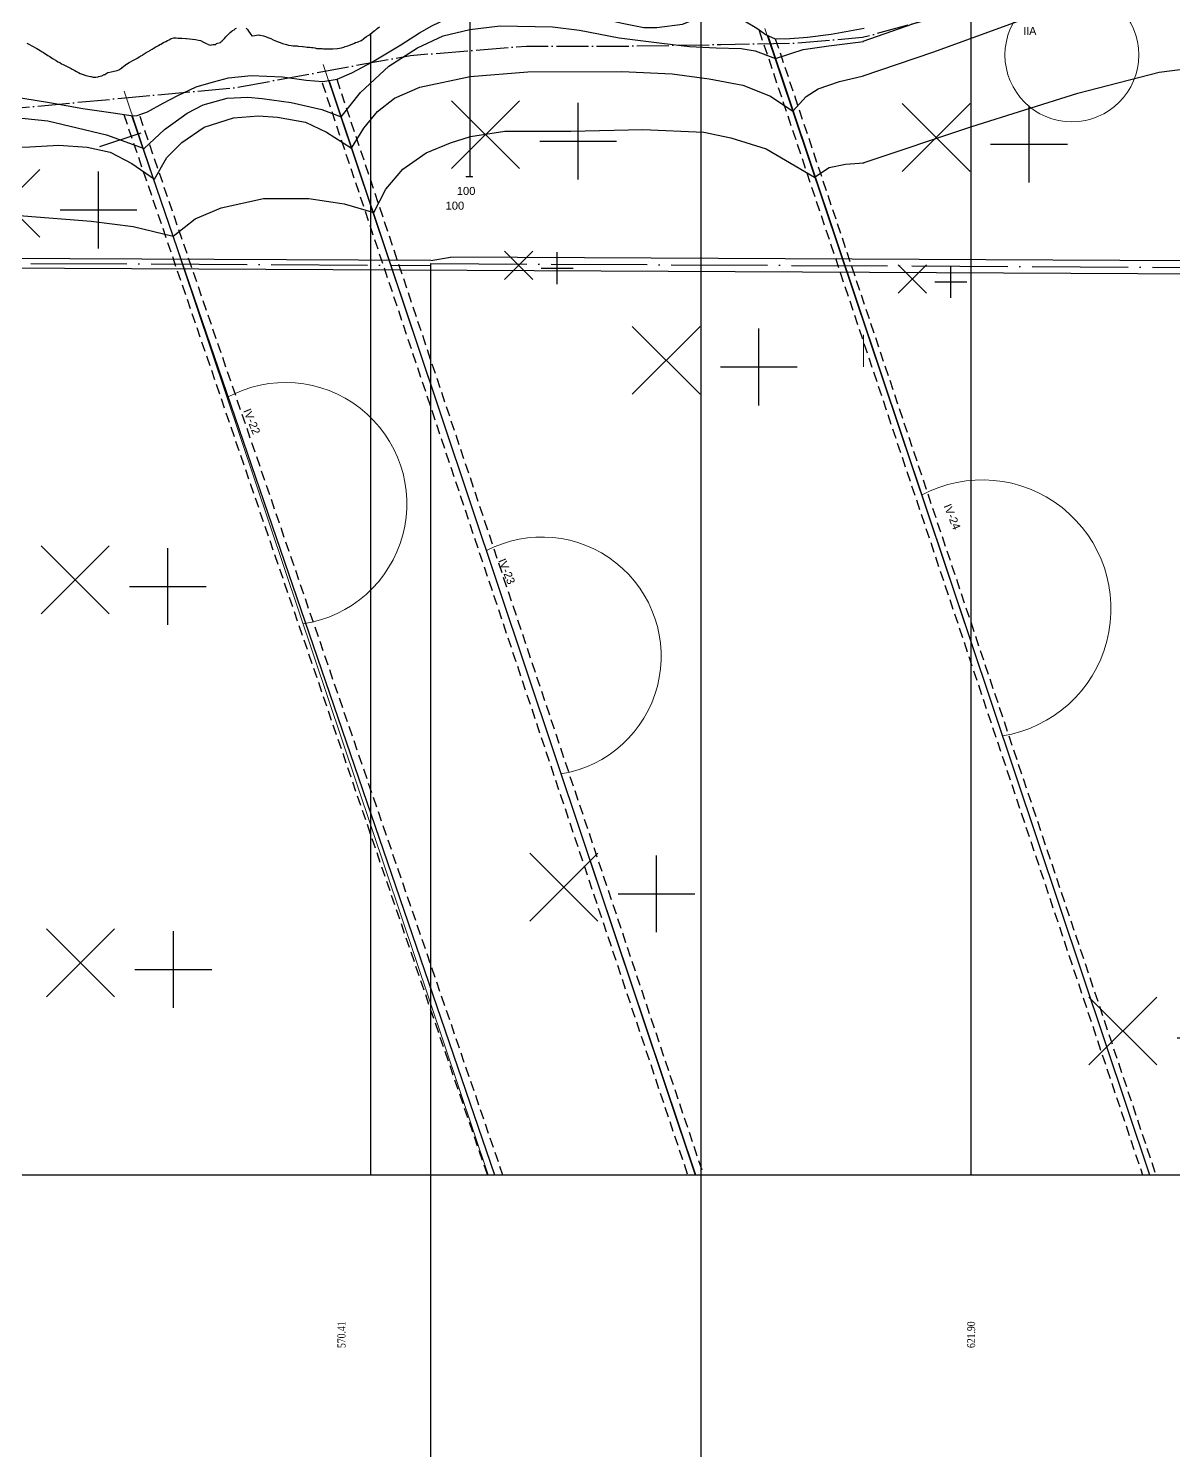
# Model space of a CAD drawing. Header units: inches. Extents: x 444671 to 463716, y 1783086 to 1794968.
# Drawn here: x 452001 to 452574, y 1786900 to 1787611 of the extents above; entities that cross this region are included whole.
import ezdxf
from ezdxf.enums import TextEntityAlignment as Align

# ---------------------------------------------------------------- set-up
doc = ezdxf.new("R2010")
doc.units = ezdxf.units.IN
doc.header["$MEASUREMENT"] = 0
for name, pattern in [('ACAD_ISO04W100', [30, 24, -3, 0, -3]), ('DASHED', [0.75, 0.5, -0.25]), ('DASHED2', [9.525, 6.35, -3.175]), ('HIDDEN', [0.375, 0.25, -0.125]), ('NG', [1.8, 0.8, -0.1, 0, -0.1, 0.8])]:
    doc.linetypes.add(name, pattern=pattern)
for name, color, linetype in [('4', 4, 'Continuous'), ('Dc', 10, 'Continuous'), ('Dchat', 33, 'Continuous'), ('Dong', 252, 'HIDDEN'), ('Khongin', 40, 'Continuous'), ('Khung_bang', 140, 'Continuous'), ('Text', 3, 'Continuous'), ('Thachhoc', 125, 'Continuous'), ('Tim', 1, 'ACAD_ISO04W100')]:
    doc.layers.add(name, color=color, linetype=linetype)
for name, color, linetype, lineweight in [('DIACHAT', 33, 'Continuous', 25), ('doi', 33, 'Continuous', 25), ('Dut gay', 1, 'Continuous', 25), ('HOKHOAN', 250, 'DASHED2', 20)]:
    doc.layers.add(name, color=color, linetype=linetype, lineweight=lineweight)
doc.styles.add('VNARIAL', font='')
doc.styles.add('Vntimeshx', font='vntime.shx', dxfattribs={"width": 0.8, "bigfont": 'vn1.shx'})
doc.styles.get('VNARIAL').set_extended_font_data('.VnArial')
doc.linetypes.add('_lA1', pattern='A,2,-0.2,["x",Standard,S=0.1,R=0,X=-0.1,Y=-0.05],-0.1', length=2.3)
doc.linetypes.add('_lA2', pattern='A,2,-0.2,["xx",Standard,S=0.1,R=0,X=-0.1,Y=-0.05],-0.18', length=2.38)
doc.linetypes.add('_lB', pattern='A,2,-0.2,["xxx",Standard,S=0.1,R=0,X=-0.1,Y=-0.05],-0.26', length=2.46)
doc.linetypes.add('_llA', pattern='A,2,-0.2,["xxxx",Standard,S=0.1,R=0,X=-0.1,Y=-0.05],-0.34', length=2.54)
doc.linetypes.add('NEN_DA1', pattern='A,1.5,-0.15,["Y",Standard,S=0.2,R=0,X=-0.15,Y=-0.2],-0.005', length=1.655)

# ---------------------------------------------------------------- blocks, each defined once
blk = doc.blocks.new('g2')
at = {"layer": 'Thachhoc'}
for points in [[(-4.59, -14.53), (-38.54, 19.41)], [(-4.59, 19.41), (-38.54, -14.53)], [(24.77, -20.08), (24.77, 18.32)], [(5.57, -0.88), (43.97, -0.88)]]:
    blk.add_lwpolyline(points, dxfattribs=at)

msp = doc.modelspace()

# ---------------------------------------------------------------- linework, layer by layer
at = {"lineweight": 20}
msp.add_lwpolyline([(452418.6586, 1787442.3255), (452418.6586, 1787458.3255)], dxfattribs=at)
at = {"layer": '4', "linetype": 'NEN_DA1', "ltscale": 20}
msp.add_line((452202.4936, 1787495.3283), (451942.5236, 1787496.6281), dxfattribs=at)
at = {"layer": '4', "linetype": 'NEN_DA1', "ltscale": 8}
msp.add_line((451942.4641, 1787491.9284), (456227.4938, 1787470.5032), dxfattribs=at)
at = {"layer": '4', "linetype": 'NEN_DA1', "ltscale": 20}
msp.add_lwpolyline([(452202.4936, 1787495.3283), (452212.3416, 1787497.0648)], dxfattribs=at)
at = {"layer": '4', "linetype": 'NEN_DA1', "ltscale": 8}
msp.add_lwpolyline([(456292.9593, 1787476.676), (452212.4205, 1787497.0787)], dxfattribs=at)
at = {"layer": 'Dc', "color": 0}
for points in [[(452253.4528, 1787485.9208), (452239.3107, 1787500.0629)], [(452253.4528, 1787500.0629), (452239.3107, 1787485.9208)], [(452265.6864, 1787483.6084), (452265.6864, 1787499.6084)], [(452257.6864, 1787491.6084), (452273.6864, 1787491.6084)], [(452450.1369, 1787479.0416), (452435.9947, 1787493.1837)], [(452450.1369, 1787493.1837), (452435.9947, 1787479.0416)], [(452462.3705, 1787476.7293), (452462.3705, 1787492.7293)], [(452454.3705, 1787484.7293), (452470.3705, 1787484.7293)]]:
    msp.add_lwpolyline(points, dxfattribs=at)
at = {"layer": 'Dc', "lineweight": 13}
msp.add_circle((452522.8527, 1787598.1938), 33.4288, dxfattribs=at)
at = {"layer": 'Dchat', "linetype": '_lA2', "ltscale": 70, "flags": 128}
for points in [[(452418.5617, 1787605.0051), (452461.5754, 1787620.1338), (452501.9401, 1787634.843), (452541.3551, 1787649.5515), (452574.6809, 1787661.5559), (452592.4501, 1787665.6468), (452613.4571, 1787670.7077), (452624.4694, 1787671.5704), (452632.4573, 1787670.7077), (452641.3097, 1787676.9639), (452659.5431, 1787684.352), (452680.4595, 1787690.838), (452728.5147, 1787705.72), (452810.0252, 1787739.2555), (452895.3715, 1787765.1258), (452971.1283, 1787788.1216), (453035.5976, 1787804.4372), (453096.0112, 1787820.7259), (453149.6949, 1787833.4729), (453176.2256, 1787840.8078), (453189.0671, 1787842.7087), (453199.7692, 1787842.9467), (453203.5745, 1787842.7087), (453211.185, 1787849.5997), (453222.1245, 1787856.0155), (453247.7274, 1787869.1567), (453279.7758, 1787882.4992), (453303.8122, 1787891.5722), (453325.1778, 1787895.8418), (453344.941, 1787895.308), (453362.5676, 1787891.0384), (453370.6106, 1787885.8807), (453375.341, 1787881.6451), (453387.567, 1787885.4572), (453410.4583, 1787887.5749), (453445.2189, 1787890.1164), (453485.4905, 1787894.352), (453548.4831, 1787898.2169), (453601.0856, 1787903.58), (453627.1938, 1787903.8435)], [(449894.6743, 1787607.4586), (449901.4435, 1787609.1542), (449909.6077, 1787611.3712), (449921.0555, 1787614.0316), (449931.527, 1787615.7166), (449938.2714, 1787616.5147), (449943.238, 1787617.0896), (449945.9962, 1787616.8733), (449950.0526, 1787616.5985), (449955.0028, 1787615.8427), (449959.3343, 1787614.3999), (449962.6344, 1787612.6135), (449965.4624, 1787610.0105), (449968.9941, 1787611.1609), (449974.9945, 1787612.5149), (449985.5034, 1787613.9058), (449988.3827, 1787614.1781), (450001.807, 1787613.4193), (450027.6425, 1787608.3602), (450038.3283, 1787607.6014), (450051.246, 1787609.1191), (450065.7016, 1787612.1641), (450075.8331, 1787613.6818), (450082.6719, 1787613.6818), (450090.7772, 1787611.1523), (450101.2254, 1787613.9348), (450114.6497, 1787613.4288), (450128.8339, 1787610.8993), (450146.2013, 1787609.8728), (450164.251, 1787609.1926), (450179.4796, 1787609.768), (450201.079, 1787612.689), (450226.2783, 1787614.7113), (450261.8273, 1787618.0817), (450283.553, 1787618.9835), (450296.0167, 1787618.2416), (450311.9648, 1787615.7185), (450321.6309, 1787612.3882), (450329.5261, 1787608.4459), (450342.8337, 1787612.0779), (450365.8875, 1787614.7587), (450413.6619, 1787618.0385), (450450.1162, 1787621.0635), (450465.2749, 1787621.5681), (450475.6771, 1787620.0549), (450481.3582, 1787616.6494), (450494.6433, 1787621.1656), (450517.0835, 1787623.435), (450574.002, 1787626.5562), (450625.6998, 1787625.4215), (450668.4239, 1787620.8967), (450677.8774, 1787620.2527), (450685.2674, 1787619.5341), (450690.7262, 1787618.5571), (450698.108, 1787616.6978), (450700.4957, 1787615.7715), (450703.2523, 1787613.8847), (450711.0279, 1787614.4696), (450719.7705, 1787614.2456), (450729.8582, 1787613.3496), (450745.9984, 1787611.3334), (450768.4154, 1787607.0771), (450791.2807, 1787601.9247), (450813.2903, 1787596.2681), (450821.9343, 1787594.4217), (450868.2989, 1787587.8619), (450958.2438, 1787584.1432), (450991.4284, 1787580.8949), (451003.5399, 1787578.0726), (451011.6142, 1787574.0408), (451025.0234, 1787577.2837), (451043.1906, 1787578.4932), (451089.7023, 1787578.077), (451123.0931, 1787579.7305), (451140.949, 1787583.2863), (451162.3354, 1787589.1149), (451187.2215, 1787594.9436), (451209.3856, 1787598.8294), (451231.9386, 1787601.938), (451265.4922, 1787605.8536), (451287.6563, 1787608.5736), (451309.956, 1787610.4329), (451323.3384, 1787610.8341), (451338.538, 1787610.5784), (451343.6982, 1787610.009), (451349.5067, 1787608.9536), (451355.4472, 1787606.9748), (451359.1175, 1787605.3959), (451371.0811, 1787607.3811), (451384.4033, 1787608.0468), (451406.0519, 1787607.714), (451437.026, 1787606.0498), (451454.3448, 1787604.3857), (451477.7303, 1787602.7294), (451510.0366, 1787599.0683), (451537.6801, 1787594.076), (451556.2139, 1787590.0359), (451568.3349, 1787586.4077), (451592.026, 1787579.1859), (451605.9134, 1787571.7698), (451619.6437, 1787564.6466), (451626.203, 1787558.8871), (451629.3832, 1787554.5179), (451636.6106, 1787561.1724), (451643.3772, 1787566.2038), (451648.098, 1787568.0906), (451656.5025, 1787569.998), (451671.6092, 1787571.4131), (451690.6937, 1787571.4788), (451717.1506, 1787568.5665), (451734.8632, 1787565.8782), (451752.5759, 1787561.3977), (451767.8222, 1787555.1249), (451784.6311, 1787560.8373), (451803.8633, 1787565.8417), (451823.4379, 1787568.6357), (451852.2005, 1787574.623), (451871.5753, 1787576.8183), (451886.1944, 1787576.4155), (451904.3707, 1787573.4218), (451920.35, 1787569.6299), (451940.6173, 1787565.6947), (451951.5792, 1787564.2432), (451963.7633, 1787564.6423), (451985.7348, 1787566.8377), (451993.3826, 1787567.0361), (452011.1595, 1787565.2399), (452040.5214, 1787558.2548), (452059.297, 1787551.4692), (452069.3575, 1787560.8511), (452080.7427, 1787569.0337), (452088.7323, 1787573.2248), (452100.7167, 1787576.6176), (452111.1032, 1787577.0168), (452118.1646, 1787576.4248), (452132.7457, 1787574.429), (452148.1257, 1787570.8366), (452157.7132, 1787567.2443), (452167.3565, 1787579.4439), (452181.538, 1787592.6159), (452195.9193, 1787601.7964), (452208.7027, 1787607.7836), (452222.0853, 1787610.9769), (452237.1229, 1787612.7701), (452263.2889, 1787612.1713), (452276.727, 1787610.5725), (452296.701, 1787606.7805), (452317.8735, 1787603.9865), (452331.7032, 1787602.3891), (452345.0858, 1787601.7904), (452357.6695, 1787601.3912), (452364.533, 1787600.2451), (452374.7168, 1787596.3923), (452382.4769, 1787598.9666), (452388.6153, 1787600.8348), (452401.3208, 1787602.7093), (452418.7207, 1787604.9759)]]:
    msp.add_lwpolyline(points, dxfattribs=at)
at = {"layer": 'Dchat', "linetype": '_lB', "ltscale": 70, "flags": 128}
for points in [[(452418.5129, 1787587.7152), (452453.4272, 1787599.5639), (452508.7758, 1787619.7332), (452544.0738, 1787630.0645), (452569.8599, 1787636.8278), (452596.6169, 1787643.3098), (452614.7525, 1787647.6245), (452628.7879, 1787649.3505), (452638.7189, 1787649.3505), (452644.6003, 1787655.1903), (452653.4527, 1787660.5838), (452673.1005, 1787668.1343), (452735.1085, 1787692.5832), (452811.7874, 1787723.0648), (452909.079, 1787756.0178), (453005.546, 1787784.8517), (453059.1168, 1787798.5368), (453121.1867, 1787813.6068), (453169.5578, 1787823.6659), (453192.5936, 1787824.9706), (453209.9435, 1787821.5352), (453234.8848, 1787840.2691), (453277.2316, 1787865.1925), (453306.8163, 1787875.6256), (453336.9811, 1787877.9441), (453359.0246, 1787874.4664), (453369.6038, 1787867.9493), (453420.383, 1787877.0056), (453487.138, 1787885.2856), (453556.6554, 1787891.2656), (453627.1938, 1787893.9252)], [(451621.4378, 1787541.3606), (451624.5764, 1787539.1469), (451633.4066, 1787542.0879), (451646.3122, 1787545.0288), (451657.7134, 1787546.157), (451679.9021, 1787544.5734), (451714.9965, 1787538.239), (451741.9399, 1787532.1308), (451759.9271, 1787526.2234), (451781.663, 1787516.7218), (451791.8969, 1787527.5829), (451804.8026, 1787537.3107), (451821.5573, 1787545.2288), (451842.3875, 1787550.8845), (451870.0101, 1787554.0517), (451890.0166, 1787554.4999), (451921.0354, 1787554.2737), (451940.0543, 1787554.7261), (451964.3457, 1787552.238), (451980.4212, 1787551.7856), (452002.157, 1787552.238), (452016.6476, 1787553.1429), (452030.7411, 1787552.0037), (452042.2882, 1787549.5152), (452053.1454, 1787543.8794), (452064.4556, 1787536.0803), (452070.5425, 1787546.9137), (452078.0295, 1787554.3946), (452089.1803, 1787562.0346), (452103.8357, 1787566.8096), (452116.4203, 1787567.7646), (452125.8188, 1787567.1279), (452139.8982, 1787564.5818), (452150.4118, 1787559.6477), (452162.837, 1787551.5301), (452168.9909, 1787561.6292), (452175.8026, 1787569.8533), (452184.3174, 1787576.5177), (452196.9475, 1787582.0477), (452222.2079, 1787587.4359), (452250.9209, 1787589.7752), (452298.0033, 1787589.9157), (452323.0652, 1787588.7624), (452341.6187, 1787586.2427), (452358.3784, 1787583.0967), (452372.2915, 1787577.6272), (452383.4676, 1787570.1067), (452390.082, 1787577.3993), (452396.0121, 1787581.2735), (452406.732, 1787584.9198), (452418.6586, 1787587.6815)]]:
    msp.add_lwpolyline(points, dxfattribs=at)
at = {"layer": 'Dchat', "linetype": '_llA', "ltscale": 70, "flags": 128}
for points in [[(452418.4996, 1787544.261), (452472.8489, 1787562.3985), (452525.8731, 1787579.1041), (452566.4772, 1787589.6047), (452604.2151, 1787594.3777), (452631.9214, 1787595.3323), (452654.3731, 1787595.3323), (452673.1504, 1787607.9221), (452715.6653, 1787632.2645), (452763.9125, 1787658.9934), (452812.1597, 1787680.472), (452842.0856, 1787692.0777), (452916.1283, 1787716.4201), (452984.9165, 1787734.5576), (453058.0038, 1787753.1724), (453099.2382, 1787764.1646), (453149.9884, 1787776.1813), (453192.0256, 1787781.909), (453222.1204, 1787781.909), (453235.9735, 1787798.1372), (453256.5591, 1787812.51), (453275.6669, 1787821.1014), (453297.6409, 1787825.3971), (453323.9679, 1787827.3878), (453341.202, 1787823.5497), (453349.8005, 1787819.254), (453381.9969, 1787831.8051), (453427.6871, 1787840.9356), (453525.5178, 1787849.5291), (453627.1938, 1787852.2998)], [(450995.9314, 1787500.5055), (451007.82, 1787504.1405), (451025.8646, 1787507.0427), (451043.2261, 1787508.3278), (451070.5543, 1787507.6853), (451098.8471, 1787506.7214), (451123.0412, 1787505.0168), (451126.3789, 1787504.779), (451130.2053, 1787504.8233), (451165.1785, 1787503.4183), (451199.7209, 1787499.5829), (451227.9829, 1787496.4449), (451249.2666, 1787493.3068), (451274.7373, 1787489.4714), (451292.5319, 1787486.3333), (451306.8373, 1787482.8466), (451317.8051, 1787488.4883), (451341.4701, 1787495.0574), (451371.7088, 1787497.6851), (451391.9903, 1787498.9868), (451421.7804, 1787498.9868), (451468.849, 1787497.4342), (451502.6315, 1787496.2066), (451534.9339, 1787495.7642), (451563.3177, 1787494.9538), (451578.726, 1787493.0628), (451594.675, 1787490.0913), (451607.0455, 1787486.1229), (451608.8137, 1787487.1294), (451611.7165, 1787488.8981), (451625.4181, 1787492.4085), (451651.7119, 1787496.9776), (451683.4283, 1787499.3231), (451722.5563, 1787499.6885), (451756.2928, 1787497.0808), (451774.5769, 1787492.6962), (451793.4579, 1787485.2815), (451804.5143, 1787494.9108), (451819.8256, 1787501.4208), (451853.7058, 1787508.5819), (451899.3138, 1787514.7665), (451923.4209, 1787516.7195), (451960.8846, 1787518.0215), (451998.9999, 1787517.696), (452032.836, 1787515.1372), (452053.7996, 1787512.3981), (452073.7955, 1787507.5644), (452084.7034, 1787516.2383), (452097.7632, 1787521.7478), (452118.949, 1787526.3875), (452141.5859, 1787526.3875), (452159.2891, 1787523.7777), (452174.0902, 1787519.428), (452180.0275, 1787531.1446), (452188.6033, 1787541.1415), (452200.242, 1787549.3022), (452212.289, 1787554.1986), (452222.2941, 1787557.4629), (452239.4923, 1787560.1205), (452272.5104, 1787560.0447), (452308.4414, 1787560.9767), (452338.8896, 1787559.5409), (452352.4188, 1787556.7738), (452370.151, 1787551.1815), (452394.3173, 1787537.1221), (452401.6085, 1787541.8551), (452409.8111, 1787543.4934), (452419.0284, 1787544.2318)]]:
    msp.add_lwpolyline(points, dxfattribs=at)
at = {"layer": 'Dchat', "lineweight": 13}
for points in [[(452221.9809, 1787637.3548), (452221.9809, 1787537.3548)], [(452220.0726, 1787537.3369), (452223.3271, 1787537.3369)]]:
    msp.add_lwpolyline(points, dxfattribs=at)
at = {"layer": 'Dchat', "linetype": '_lA1', "ltscale": 70, "flags": 128}
msp.add_lwpolyline([(449894.6743, 1787610.7555), (449907.5031, 1787613.6246), (449919.7533, 1787616.2018), (449931.489, 1787618.1674), (449938.5605, 1787618.9057), (449943.238, 1787618.9057), (449952.1987, 1787619.1678), (449958.6925, 1787618.6686), (449968.5376, 1787617.8075), (449969.8649, 1787618.2394), (449981.483, 1787618.6025), (449992.3783, 1787618.0581), (449999.8235, 1787617.5137), (450010.9004, 1787616.2435), (450019.7531, 1787614.3254), (450022.5491, 1787613.4876), (450033.4475, 1787609.8597), (450039.1237, 1787610.3132), (450045.5519, 1787612.2885), (450069.5428, 1787615.7561), (450081.5537, 1787616.3276), (450087.56, 1787616.0347), (450092.637, 1787615.2336), (450099.9811, 1787616.6197), (450107.2457, 1787617.0468), (450117.2879, 1787616.4062), (450127.4231, 1787614.4529), (450133.5066, 1787612.8221), (450140.3508, 1787611.4908), (450146.0443, 1787611.1122), (450158.7375, 1787610.5951), (450168.2672, 1787611.3789), (450185.3731, 1787615.0661), (450197.9299, 1787617.5741), (450213.1774, 1787618.4699), (450224.7065, 1787620.2928), (450255.2016, 1787624.0548), (450275.8904, 1787625.8463), (450293.1111, 1787626.742), (450303.918, 1787625.8385), (450312.0404, 1787624.9572), (450334.4369, 1787624.0781), (450395.8781, 1787627.1719), (450480.7664, 1787632.8508), (450567.0581, 1787636.4616), (450622.8198, 1787636.4616), (450653.8455, 1787633.742), (450666.3168, 1787632.1032), (450676.3437, 1787630.5427), (450688.5075, 1787628.6537), (450698.108, 1787627.2978), (450701.1874, 1787626.6854), (450705.7387, 1787625.7301), (450710.715, 1787625.4926), (450720.2207, 1787624.6897), (450729.4081, 1787623.8222), (450743.3057, 1787622.427), (450762.379, 1787619.4194), (450802.2927, 1787613.2193), (450833.1268, 1787606.2577), (450859.1317, 1787601.9293), (450868.2989, 1787600.6509), (450912.5756, 1787600.8325), (450978.5794, 1787600.8325), (451016.3981, 1787601.8527), (451053.0961, 1787599.7775), (451083.5197, 1787595.6577), (451112.912, 1787595.1428), (451143.1284, 1787598.5564), (451147.2311, 1787599.5381), (451172.2709, 1787609.0994), (451193.1312, 1787614.0844), (451217.1659, 1787618.1629), (451246.1889, 1787619.9756), (451263.4213, 1787619.9756), (451283.8281, 1787621.3351), (451303.4864, 1787622.956), (451323.2833, 1787623.9963), (451338.538, 1787625.5438), (451347.3357, 1787626.2218), (451356.6894, 1787626.8895), (451368.0475, 1787626.4444), (451374.506, 1787627.112), (451386.1028, 1787626.7028), (451406.3761, 1787625.361), (451433.2134, 1787623.3927), (451468.9774, 1787619.9408), (451497.0457, 1787616.7422), (451526.1651, 1787612.5508), (451542.6614, 1787609.3522), (451555.7273, 1787605.883), (451574.348, 1787602.8733), (451588.5234, 1787598.6879), (451608.2638, 1787589.5302), (451624.5454, 1787579.5254), (451636.0104, 1787571.6339), (451646.2015, 1787571.6339), (451652.5398, 1787573.2816), (451670.6891, 1787575.7657), (451688.3411, 1787577.0078), (451709.2251, 1787576.511), (451728.8661, 1787574.2752), (451743.7833, 1787571.2943), (451760.1922, 1787569.3069), (451779.6598, 1787568.0653), (451800.0466, 1787569.3074), (451815.0095, 1787571.5455), (451832.1643, 1787576.0169), (451850.3135, 1787580.7368), (451866.7224, 1787583.9662), (451878.6562, 1787584.463), (451895.5623, 1787582.7241), (451914.4574, 1787578.5011), (451926.8884, 1787575.2717), (451940.6173, 1787573.6947), (451948.8372, 1787573.6445), (451963.0415, 1787576.643), (451978.4936, 1787578.3862), (451992.4504, 1787577.6391), (452011.9254, 1787574.4023), (452028.6237, 1787571.414), (452043.8266, 1787569.1728), (452053.7958, 1787567.6786), (452055.8455, 1787567.8461), (452060.8797, 1787569.6674), (452068.7783, 1787574.0037), (452076.1015, 1787577.9163), (452085.3179, 1787582.2866), (452093.9095, 1787584.7839), (452101.4459, 1787586.6521), (452112.7203, 1787587.8379), (452128.3461, 1787587.245), (452140.2835, 1787585.628), (452148.5187, 1787584.9608), (452155.6409, 1787586.0728), (452162.9858, 1787589.1862), (452173.4467, 1787594.7459), (452187.5164, 1787603.2154), (452196.8725, 1787609.2094), (452203.0422, 1787612.7321), (452211.0849, 1787616.5849), (452222.2124, 1787619.4471), (452231.7402, 1787620.4292), (452245.8681, 1787620.586), (452258.8972, 1787619.6449), (452283.8978, 1787617.2904), (452298.1827, 1787613.9966), (452309.0141, 1787611.9576), (452315.495, 1787611.9567), (452328.2101, 1787613.5252), (452337.6287, 1787617.2896), (452342.338, 1787618.2306), (452349.0881, 1787617.9169), (452359.2915, 1787615.2505), (452365.4492, 1787611.6389), (452370.1585, 1787608.1883), (452374.24, 1787606.4629), (452379.7341, 1787606.1492), (452390.793, 1787607.0595), (452402.518, 1787608.5015), (452419.0616, 1787611.5252)], dxfattribs=at)
at = {"layer": 'Dchat', "color": 14, "lineweight": 13}
for points in [[(452369.4623, 1787611.3686), (452561.7847, 1787038.3548)], [(452148.6887, 1787593.3628), (452334.9677, 1787038.3548)], [(452049.3493, 1787580.0632), (452231.1646, 1787038.3548)]]:
    msp.add_lwpolyline(points, dxfattribs=at)
for centre, radius, start, end in [((452129.9027, 1787373.7785), 60.6244, 278.2319735, 118.8749344), ((452478.0315, 1787321.3427), 64.3903, 279.0390509, 118.067857), ((452257.9661, 1787297.54), 59.6387, 279.4165309, 117.690377)]:
    msp.add_arc(centre, radius, start, end, dxfattribs=at)
at = {"layer": 'Defpoints', "linetype": 'ByBlock'}
msp.add_lwpolyline([(452337.4459, 1788790.5698), (452337.4459, 1785760.786)], dxfattribs=at)
at = {"layer": 'DIACHAT', "color": 3, "linetype": 'ByBlock', "ltscale": 10}
for points in [[(452000.618, 1787603.9818), (452001.9689, 1787603.3548), (452003.0854, 1787602.7865), (452003.8282, 1787602.3548), (452004.9188, 1787601.7446), (452005.6426, 1787601.3548), (452006.5446, 1787600.8693), (452007.3643, 1787600.3548), (452008.3256, 1787599.7777), (452008.9747, 1787599.3548), (452009.7088, 1787598.8675), (452010.5094, 1787598.3548), (452011.0877, 1787597.9468), (452012.0513, 1787597.3548), (452013.4259, 1787596.36), (452013.4338, 1787596.3548), (452013.4446, 1787596.3465), (452015.3396, 1787595.3548), (452016.1977, 1787594.7927), (452017.0711, 1787594.3548), (452018.0365, 1787593.7427), (452018.8754, 1787593.3548), (452019.8569, 1787592.8541), (452020.8683, 1787592.3548), (452021.4735, 1787592.0584), (452022.8084, 1787591.3548), (452023.2577, 1787591.1288), (452024.6619, 1787590.3548), (452025.4802, 1787589.9091), (452026.4631, 1787589.3548), (452027.2096, 1787588.9688), (452028.8086, 1787588.3548), (452030.1576, 1787587.959), (452032.5292, 1787587.4081), (452032.6671, 1787587.3759), (452032.7894, 1787587.3548), (452033.7747, 1787587.0823), (452034.5821, 1787587.0878), (452035.0883, 1787587.1075), (452036.2787, 1787587.3001), (452036.5156, 1787587.3548), (452038.0838, 1787587.7909), (452039.3113, 1787588.3548), (452039.5449, 1787588.4576), (452041.1301, 1787589.3548), (452041.2969, 1787589.402), (452042.8546, 1787589.753), (452044.2995, 1787590.002), (452045.7098, 1787590.3548), (452045.8031, 1787590.3548), (452046.645, 1787590.7209), (452047.6609, 1787591.3548), (452048.0359, 1787591.6408), (452048.5101, 1787591.9998), (452048.9441, 1787592.3548), (452050.0227, 1787593.2425), (452050.1752, 1787593.3548), (452050.2992, 1787593.423), (452050.5229, 1787593.5737), (452051.6979, 1787594.3548), (452052.5198, 1787594.8026), (452053.5432, 1787595.3548), (452054.622, 1787595.9283), (452055.5246, 1787596.3548), (452055.7661, 1787596.5032), (452057.1204, 1787597.3548), (452057.6144, 1787597.6566), (452058.3551, 1787598.1446), (452058.6956, 1787598.3548), (452059.2448, 1787598.6817), (452060.3031, 1787599.3548), (452061.9037, 1787600.2799), (452062.0251, 1787600.3548), (452062.0941, 1787600.3964), (452063.2481, 1787601.0706), (452063.6963, 1787601.3371), (452063.728, 1787601.3548), (452065.1527, 1787602.1994), (452065.4377, 1787602.3548), (452066.4188, 1787602.9141), (452067.1658, 1787603.3548), (452067.5387, 1787603.5648), (452069.0006, 1787604.3548), (452070.0457, 1787604.9492), (452070.9272, 1787605.3548), (452071.7413, 1787605.7783), (452072.79, 1787606.3548), (452072.8905, 1787606.4095), (452072.9569, 1787606.4467), (452074.0344, 1787606.6677), (452074.1687, 1787606.6933), (452075.3411, 1787606.6696), (452076.1939, 1787606.6314), (452077.5594, 1787606.5523), (452078.1256, 1787606.5169), (452080.0516, 1787606.3896), (452080.477, 1787606.3548), (452083.4437, 1787606.0924), (452084.8381, 1787605.8431), (452086.4957, 1787605.63), (452087.4329, 1787605.3548), (452088.8869, 1787604.6177), (452089.4215, 1787604.3548), (452089.6475, 1787604.2377), (452090.3195, 1787603.8809), (452091.0354, 1787603.5118), (452091.3099, 1787603.3548), (452092.5588, 1787603.0458), (452092.8532, 1787603.1586), (452093.786, 1787603.3548), (452094.6564, 1787603.3548), (452095.0185, 1787603.3548), (452095.2465, 1787603.8666), (452097.3973, 1787604.3548), (452097.7564, 1787604.7134), (452097.9091, 1787605.0125), (452098.3859, 1787605.3548), (452098.999, 1787606.0069), (452099.331, 1787606.3548), (452100.153, 1787607.2679), (452100.2327, 1787607.3548), (452100.5555, 1787607.723), (452101.1638, 1787608.3548), (452101.5384, 1787608.6878), (452102.2124, 1787609.3548), (452103.3016, 1787610.2624), (452103.439, 1787610.3548), (452103.4847, 1787610.3822), (452104.2497, 1787610.7131), (452104.9745, 1787611.3548), (452105.3796, 1787611.5886)], [(452000.618, 1787603.9818), (452001.9689, 1787603.3548), (452003.0854, 1787602.7865), (452003.8282, 1787602.3548), (452004.9188, 1787601.7446), (452005.6426, 1787601.3548), (452006.5446, 1787600.8693), (452007.3643, 1787600.3548), (452008.3256, 1787599.7777), (452008.9747, 1787599.3548), (452009.7088, 1787598.8675), (452010.5094, 1787598.3548), (452011.0877, 1787597.9468), (452012.0513, 1787597.3548), (452013.4259, 1787596.36), (452013.4338, 1787596.3548), (452013.4446, 1787596.3465), (452015.3396, 1787595.3548), (452016.1977, 1787594.7927), (452017.0711, 1787594.3548), (452018.0365, 1787593.7427), (452018.8754, 1787593.3548), (452019.8569, 1787592.8541), (452020.8683, 1787592.3548), (452021.4735, 1787592.0584), (452022.8084, 1787591.3548), (452023.2577, 1787591.1288), (452024.6619, 1787590.3548), (452025.4802, 1787589.9091), (452026.4631, 1787589.3548), (452027.2096, 1787588.9688), (452028.8086, 1787588.3548), (452030.1576, 1787587.959), (452032.5292, 1787587.4081), (452032.6671, 1787587.3759), (452032.7894, 1787587.3548), (452033.7747, 1787587.0823), (452034.5821, 1787587.0878), (452035.0883, 1787587.1075), (452036.2787, 1787587.3001), (452036.5156, 1787587.3548), (452038.0838, 1787587.7909), (452039.3113, 1787588.3548), (452039.5449, 1787588.4576), (452041.1301, 1787589.3548), (452041.2969, 1787589.402), (452042.8546, 1787589.753), (452044.2995, 1787590.002), (452045.7098, 1787590.3548), (452045.8031, 1787590.3548), (452046.645, 1787590.7209), (452047.6609, 1787591.3548), (452048.0359, 1787591.6408), (452048.5101, 1787591.9998), (452048.9441, 1787592.3548), (452050.0227, 1787593.2425), (452050.1752, 1787593.3548), (452050.2992, 1787593.423), (452050.5229, 1787593.5737), (452051.6979, 1787594.3548), (452052.5198, 1787594.8026), (452053.5432, 1787595.3548), (452054.622, 1787595.9283), (452055.5246, 1787596.3548), (452055.7661, 1787596.5032), (452057.1204, 1787597.3548), (452057.6144, 1787597.6566), (452058.3551, 1787598.1446), (452058.6956, 1787598.3548), (452059.2448, 1787598.6817), (452060.3031, 1787599.3548), (452061.9037, 1787600.2799), (452062.0251, 1787600.3548), (452062.0941, 1787600.3964), (452063.2481, 1787601.0706), (452063.6963, 1787601.3371), (452063.728, 1787601.3548), (452065.1527, 1787602.1994), (452065.4377, 1787602.3548), (452066.4188, 1787602.9141), (452067.1658, 1787603.3548), (452067.5387, 1787603.5648), (452069.0006, 1787604.3548), (452070.0457, 1787604.9492), (452070.9272, 1787605.3548), (452071.7413, 1787605.7783), (452072.79, 1787606.3548), (452072.8905, 1787606.4095), (452072.9569, 1787606.4467), (452074.0344, 1787606.6677), (452074.1687, 1787606.6933), (452075.3411, 1787606.6696), (452076.1939, 1787606.6314), (452077.5594, 1787606.5523), (452078.1256, 1787606.5169), (452080.0516, 1787606.3896), (452080.477, 1787606.3548), (452083.4437, 1787606.0924), (452084.8381, 1787605.8431), (452086.4957, 1787605.63), (452087.4329, 1787605.3548), (452088.8869, 1787604.6177), (452089.4215, 1787604.3548), (452089.6475, 1787604.2377), (452090.3195, 1787603.8809), (452091.0354, 1787603.5118), (452091.3099, 1787603.3548), (452092.5588, 1787603.0458), (452092.8532, 1787603.1586), (452093.786, 1787603.3548), (452094.6564, 1787603.3548), (452095.0185, 1787603.3548), (452095.2465, 1787603.8666), (452097.3973, 1787604.3548), (452097.7564, 1787604.7134), (452097.9091, 1787605.0125), (452098.3859, 1787605.3548), (452098.999, 1787606.0069), (452099.331, 1787606.3548), (452100.153, 1787607.2679), (452100.2327, 1787607.3548), (452100.5555, 1787607.723), (452101.1638, 1787608.3548), (452101.5384, 1787608.6878), (452102.2124, 1787609.3548), (452103.3016, 1787610.2624), (452103.439, 1787610.3548), (452103.4847, 1787610.3822), (452104.2497, 1787610.7131), (452104.9745, 1787611.3548), (452105.3796, 1787611.5886)], [(452110.2278, 1787611.6387), (452110.4296, 1787611.3548), (452110.8648, 1787610.8215), (452111.1891, 1787610.3548), (452111.3065, 1787610.186), (452111.8849, 1787609.3548), (452112.5587, 1787608.3819), (452112.5778, 1787608.3548), (452113.1175, 1787607.7034), (452113.3173, 1787607.7914), (452114.4916, 1787607.921), (452115.4059, 1787608.1286), (452116.5357, 1787608.268), (452117.126, 1787608.1248), (452118.9143, 1787607.6922), (452119.8295, 1787607.3548), (452121.0431, 1787606.9046), (452122.635, 1787606.3548), (452123.7953, 1787605.7763), (452124.5504, 1787605.3548), (452125.7905, 1787604.9016), (452127.2315, 1787604.3548), (452128.3528, 1787603.9342), (452130.4229, 1787603.3548), (452131.3534, 1787603.0612), (452132.6635, 1787602.8611), (452133.6461, 1787602.7421), (452134.1967, 1787602.7031), (452135.7065, 1787602.6527), (452136.2094, 1787602.6021), (452138.3722, 1787602.3942), (452138.4508, 1787602.389), (452138.7264, 1787602.3548), (452140.7624, 1787602.1317), (452141.9127, 1787602.0428), (452142.8828, 1787601.9069), (452143.5092, 1787601.8211), (452144.5841, 1787601.6799), (452145.0781, 1787601.5593), (452145.4411, 1787601.4708), (452146.1012, 1787601.4682), (452146.3626, 1787601.4702), (452148.1937, 1787601.3548), (452148.8087, 1787601.3108), (452148.8937, 1787601.3066), (452150.6575, 1787601.1924), (452151.1359, 1787601.1754), (452153.0198, 1787601.1505), (452153.6083, 1787601.1772), (452155.7161, 1787601.333), (452155.7638, 1787601.3399), (452155.851, 1787601.3548), (452157.9418, 1787601.7709), (452158.9848, 1787602.1134), (452159.3929, 1787602.2492), (452159.6517, 1787602.3548), (452161.0232, 1787602.7843), (452162.3811, 1787603.1941), (452162.7674, 1787603.3548), (452164.0334, 1787603.9699), (452164.926, 1787604.3548), (452165.6618, 1787604.5517), (452166.1574, 1787604.7213), (452167.6374, 1787605.3548), (452167.8372, 1787605.4567), (452168.9739, 1787606.3548), (452169.2777, 1787606.5244), (452170.3895, 1787607.3548), (452171.5721, 1787608.0722), (452171.9818, 1787608.3548), (452172.1815, 1787608.5135), (452173.2447, 1787609.3548), (452174.2461, 1787610.1532), (452174.5003, 1787610.3548), (452174.8445, 1787610.6303), (452175.766, 1787611.3548), (452176.9123, 1787612.2508)], [(452110.2278, 1787611.6387), (452110.4296, 1787611.3548), (452110.8648, 1787610.8215), (452111.1891, 1787610.3548), (452111.3065, 1787610.186), (452111.8849, 1787609.3548), (452112.5587, 1787608.3819), (452112.5778, 1787608.3548), (452113.1175, 1787607.7034), (452113.3173, 1787607.7914), (452114.4916, 1787607.921), (452115.4059, 1787608.1286), (452116.5357, 1787608.268), (452117.126, 1787608.1248), (452118.9143, 1787607.6922), (452119.8295, 1787607.3548), (452121.0431, 1787606.9046), (452122.635, 1787606.3548), (452123.7953, 1787605.7763), (452124.5504, 1787605.3548), (452125.7905, 1787604.9016), (452127.2315, 1787604.3548), (452128.3528, 1787603.9342), (452130.4229, 1787603.3548), (452131.3534, 1787603.0612), (452132.6635, 1787602.8611), (452133.6461, 1787602.7421), (452134.1967, 1787602.7031), (452135.7065, 1787602.6527), (452136.2094, 1787602.6021), (452138.3722, 1787602.3942), (452138.4508, 1787602.389), (452138.7264, 1787602.3548), (452140.7624, 1787602.1317), (452141.9127, 1787602.0428), (452142.8828, 1787601.9069), (452143.5092, 1787601.8211), (452144.5841, 1787601.6799), (452145.0781, 1787601.5593), (452145.4411, 1787601.4708), (452146.1012, 1787601.4682), (452146.3626, 1787601.4702), (452148.1937, 1787601.3548), (452148.8087, 1787601.3108), (452148.8937, 1787601.3066), (452150.6575, 1787601.1924), (452151.1359, 1787601.1754), (452153.0198, 1787601.1505), (452153.6083, 1787601.1772), (452155.7161, 1787601.333), (452155.7638, 1787601.3399), (452155.851, 1787601.3548), (452157.9418, 1787601.7709), (452158.9848, 1787602.1134), (452159.3929, 1787602.2492), (452159.6517, 1787602.3548), (452161.0232, 1787602.7843), (452162.3811, 1787603.1941), (452162.7674, 1787603.3548), (452164.0334, 1787603.9699), (452164.926, 1787604.3548), (452165.6618, 1787604.5517), (452166.1574, 1787604.7213), (452167.6374, 1787605.3548), (452167.8372, 1787605.4567), (452168.9739, 1787606.3548), (452169.2777, 1787606.5244), (452170.3895, 1787607.3548), (452171.5721, 1787608.0722), (452171.9818, 1787608.3548), (452172.1815, 1787608.5135), (452173.2447, 1787609.3548), (452174.2461, 1787610.1532), (452174.5003, 1787610.3548), (452174.8445, 1787610.6303), (452175.766, 1787611.3548), (452176.9123, 1787612.2508)]]:
    msp.add_lwpolyline(points, dxfattribs=at)
at = {"layer": 'doi', "color": 4, "linetype": 'NG', "ltscale": 20, "flags": 128}
msp.add_lwpolyline([(450040.3499, 1787613.3425), (450065.0817, 1787616.1325), (450089.0041, 1787618.8299), (450105.5922, 1787619.5502), (450128.4308, 1787617.3894), (450146.151, 1787615.6341), (450167.5764, 1787611.322), (450205.0021, 1787611.8672), (450237.6975, 1787612.1073), (450283.9861, 1787611.3799), (450332.4445, 1787610.3039), (450375.5186, 1787610.3039), (450457.0938, 1787608.94), (450550.4493, 1787602.309), (450637.6105, 1787592.8045), (450743.5287, 1787580.1431), (450809.8254, 1787574.9704), (450848.4891, 1787573.8687), (450920.5911, 1787571.3316), (450967.3051, 1787570.8242), (451009.4492, 1787569.8094), (451054.3012, 1787570.8242), (451109.1394, 1787571.839), (451144.8412, 1787574.8895), (451179.8767, 1787578.9488), (451203.2337, 1787580.9784), (451231.1606, 1787581.9933), (451287.0143, 1787584.0229), (451314.4334, 1787583.0081), (451338.538, 1787581.4438), (451384.5982, 1787579.8799), (451431.1531, 1787577.3651), (451487.774, 1787574.8503), (451542.5075, 1787573.593), (451590.0955, 1787572.3282), (451646.3359, 1787573.08), (451733.4428, 1787567.6616), (451825.2156, 1787563.1937), (451916.9485, 1787567.0665), (451996.4831, 1787571.7023), (452105.5596, 1787581.9533), (452192.4272, 1787597.9591), (452250.3223, 1787602.5868), (452298.4983, 1787602.5773), (452347.3513, 1787603.4042), (452383.4879, 1787604.0854), (452418.2717, 1787607.0182), (452483.7423, 1787624.7609), (452535.1006, 1787643.3702), (452612.4175, 1787665.4425), (452731.1541, 1787704.9888), (452921.8466, 1787769.5356), (453024.0153, 1787802.6441), (453134.468, 1787833.9133), (453217.6926, 1787857.171), (453305.1343, 1787884.7614), (453345.6337, 1787890.2795), (453397.1782, 1787891.1992), (453570.5042, 1787899.5022), (453627.1938, 1787900.6504)], dxfattribs=at)
at = {"layer": 'Dong', "linetype": 'ByBlock'}
for p, q in [((452472.4938, 1787038.3548), (452472.4938, 1787660.2529)), ((452172.4938, 1787038.3548), (452172.4938, 1787608.7606)), ((452202.4938, 1787038.3548), (452202.4938, 1787493.8283)), ((452202.4938, 1787038.3548), (452202.4938, 1787493.8283)), ((452202.4938, 1787038.3548), (452202.4938, 1787492.9783)), ((452202.4938, 1787038.3548), (452202.4938, 1787492.9783))]:
    msp.add_line(p, q, dxfattribs=at)
at = {"layer": 'Dong', "color": 2, "linetype": 'ByBlock'}
msp.add_line((452202.4938, 1786174.3548), (452202.4938, 1787493.8783), dxfattribs=at)
at = {"layer": 'Dut gay', "linetype": 'DASHED', "ltscale": 10, "flags": 128}
for points in [[(452366.5813, 1787610.3823), (452558.0906, 1787038.3548)], [(452374.6627, 1787606.2864), (452564.8007, 1787038.3548)], [(452148.2297, 1787584.1554), (452330.7944, 1787038.3548)], [(452155.4754, 1787586.0237), (452338.665, 1787038.3548)], [(452049.0773, 1787568.3187), (452230.6524, 1787038.3548)], [(452057.0242, 1787567.6181), (452238.3593, 1787038.3548)]]:
    msp.add_lwpolyline(points, dxfattribs=at)
at = {"layer": 'Dut gay', "color": 1, "ltscale": 20, "flags": 128}
msp.add_lwpolyline([(452370.8896, 1787607.8792), (452561.5609, 1787038.3548)], dxfattribs=at)
at = {"layer": 'Dut gay'}
for points in [[(452151.7357, 1787585.0895), (452334.6129, 1787038.3548)], [(452053.0508, 1787567.6181), (452234.3858, 1787038.3548)]]:
    msp.add_lwpolyline(points, dxfattribs=at)
at = {"layer": 'HOKHOAN', "linetype": 'ByBlock', "ltscale": 0.03}
for points in [[(452222.1389, 1787637.3255), (452222.1389, 1787537.3255)], [(452220.2307, 1787537.3076), (452223.4851, 1787537.3076)]]:
    msp.add_lwpolyline(points, dxfattribs=at)
at = {"layer": 'Khongin'}
msp.add_line((452037.1535, 1787552.3443), (452057.7753, 1787559.1803), dxfattribs=at)
at = {"layer": 'Khung_bang', "linetype": 'ByBlock'}
msp.add_lwpolyline([(446139.7357, 1787038.3548), (458289.9137, 1787038.3548)], dxfattribs=at)
at = {"layer": 'Text'}
for points in [[(452000.618, 1787603.9818), (452001.9689, 1787603.3548), (452003.0854, 1787602.7865), (452003.8282, 1787602.3548), (452004.9188, 1787601.7446), (452005.6426, 1787601.3548), (452006.5446, 1787600.8693), (452007.3643, 1787600.3548), (452008.3256, 1787599.7777), (452008.9747, 1787599.3548), (452009.7088, 1787598.8675), (452010.5094, 1787598.3548), (452011.0877, 1787597.9468), (452012.0513, 1787597.3548), (452013.4259, 1787596.36), (452013.4338, 1787596.3548), (452013.4446, 1787596.3465), (452015.3396, 1787595.3548), (452016.1977, 1787594.7927), (452017.0711, 1787594.3548), (452018.0365, 1787593.7427), (452018.8754, 1787593.3548), (452019.8569, 1787592.8541), (452020.8683, 1787592.3548), (452021.4735, 1787592.0584), (452022.8084, 1787591.3548), (452023.2577, 1787591.1288), (452024.6619, 1787590.3548), (452025.4802, 1787589.9091), (452026.4631, 1787589.3548), (452027.2096, 1787588.9688), (452028.8086, 1787588.3548), (452030.1576, 1787587.959), (452032.5292, 1787587.4081), (452032.6671, 1787587.3759), (452032.7894, 1787587.3548), (452033.7747, 1787587.0823), (452034.5821, 1787587.0878), (452035.0883, 1787587.1075), (452036.2787, 1787587.3001), (452036.5156, 1787587.3548), (452038.0838, 1787587.7909), (452039.3113, 1787588.3548), (452039.5449, 1787588.4576), (452041.1301, 1787589.3548), (452041.2969, 1787589.402), (452042.8546, 1787589.753), (452044.2995, 1787590.002), (452045.7098, 1787590.3548), (452045.8031, 1787590.3548), (452046.645, 1787590.7209), (452047.6609, 1787591.3548), (452048.0359, 1787591.6408), (452048.5101, 1787591.9998), (452048.9441, 1787592.3548), (452050.0227, 1787593.2425), (452050.1752, 1787593.3548), (452050.2992, 1787593.423), (452050.5229, 1787593.5737), (452051.6979, 1787594.3548), (452052.5198, 1787594.8026), (452053.5432, 1787595.3548), (452054.622, 1787595.9283), (452055.5246, 1787596.3548), (452055.7661, 1787596.5032), (452057.1204, 1787597.3548), (452057.6144, 1787597.6566), (452058.3551, 1787598.1446), (452058.6956, 1787598.3548), (452059.2448, 1787598.6817), (452060.3031, 1787599.3548), (452061.9037, 1787600.2799), (452062.0251, 1787600.3548), (452062.0941, 1787600.3964), (452063.2481, 1787601.0706), (452063.6963, 1787601.3371), (452063.728, 1787601.3548), (452065.1527, 1787602.1994), (452065.4377, 1787602.3548), (452066.4188, 1787602.9141), (452067.1658, 1787603.3548), (452067.5387, 1787603.5648), (452069.0006, 1787604.3548), (452070.0457, 1787604.9492), (452070.9272, 1787605.3548), (452071.7413, 1787605.7783), (452072.79, 1787606.3548), (452072.8905, 1787606.4095), (452072.9569, 1787606.4467), (452074.0344, 1787606.6677), (452074.1687, 1787606.6933), (452075.3411, 1787606.6696), (452076.1939, 1787606.6314), (452077.5594, 1787606.5523), (452078.1256, 1787606.5169), (452080.0516, 1787606.3896), (452080.477, 1787606.3548), (452083.4437, 1787606.0924), (452084.8381, 1787605.8431), (452086.4957, 1787605.63), (452087.4329, 1787605.3548), (452088.8869, 1787604.6177), (452089.4215, 1787604.3548), (452089.6475, 1787604.2377), (452090.3195, 1787603.8809), (452091.0354, 1787603.5118), (452091.3099, 1787603.3548), (452092.5588, 1787603.0458), (452092.8532, 1787603.1586), (452093.786, 1787603.3548), (452094.6564, 1787603.3548), (452095.0185, 1787603.3548), (452095.2465, 1787603.8666), (452097.3973, 1787604.3548), (452097.7564, 1787604.7134), (452097.9091, 1787605.0125), (452098.3859, 1787605.3548), (452098.999, 1787606.0069), (452099.331, 1787606.3548), (452100.153, 1787607.2679), (452100.2327, 1787607.3548), (452100.5555, 1787607.723), (452101.1638, 1787608.3548), (452101.5384, 1787608.6878), (452102.2124, 1787609.3548), (452103.3016, 1787610.2624), (452103.439, 1787610.3548), (452103.4847, 1787610.3822), (452104.2497, 1787610.7131), (452104.9745, 1787611.3548), (452105.3796, 1787611.5886)], [(452110.2278, 1787611.6387), (452110.4296, 1787611.3548), (452110.8648, 1787610.8215), (452111.1891, 1787610.3548), (452111.3065, 1787610.186), (452111.8849, 1787609.3548), (452112.5587, 1787608.3819), (452112.5778, 1787608.3548), (452113.1175, 1787607.7034), (452113.3173, 1787607.7914), (452114.4916, 1787607.921), (452115.4059, 1787608.1286), (452116.5357, 1787608.268), (452117.126, 1787608.1248), (452118.9143, 1787607.6922), (452119.8295, 1787607.3548), (452121.0431, 1787606.9046), (452122.635, 1787606.3548), (452123.7953, 1787605.7763), (452124.5504, 1787605.3548), (452125.7905, 1787604.9016), (452127.2315, 1787604.3548), (452128.3528, 1787603.9342), (452130.4229, 1787603.3548), (452131.3534, 1787603.0612), (452132.6635, 1787602.8611), (452133.6461, 1787602.7421), (452134.1967, 1787602.7031), (452135.7065, 1787602.6527), (452136.2094, 1787602.6021), (452138.3722, 1787602.3942), (452138.4508, 1787602.389), (452138.7264, 1787602.3548), (452140.7624, 1787602.1317), (452141.9127, 1787602.0428), (452142.8828, 1787601.9069), (452143.5092, 1787601.8211), (452144.5841, 1787601.6799), (452145.0781, 1787601.5593), (452145.4411, 1787601.4708), (452146.1012, 1787601.4682), (452146.3626, 1787601.4702), (452148.1937, 1787601.3548), (452148.8087, 1787601.3108), (452148.8937, 1787601.3066), (452150.6575, 1787601.1924), (452151.1359, 1787601.1754), (452153.0198, 1787601.1505), (452153.6083, 1787601.1772), (452155.7161, 1787601.333), (452155.7638, 1787601.3399), (452155.851, 1787601.3548), (452157.9418, 1787601.7709), (452158.9848, 1787602.1134), (452159.3929, 1787602.2492), (452159.6517, 1787602.3548), (452161.0232, 1787602.7843), (452162.3811, 1787603.1941), (452162.7674, 1787603.3548), (452164.0334, 1787603.9699), (452164.926, 1787604.3548), (452165.6618, 1787604.5517), (452166.1574, 1787604.7213), (452167.6374, 1787605.3548), (452167.8372, 1787605.4567), (452168.9739, 1787606.3548), (452169.2777, 1787606.5244), (452170.3895, 1787607.3548), (452171.5721, 1787608.0722), (452171.9818, 1787608.3548), (452172.1815, 1787608.5135), (452173.2447, 1787609.3548), (452174.2461, 1787610.1532), (452174.5003, 1787610.3548), (452174.8445, 1787610.6303), (452175.766, 1787611.3548), (452176.9123, 1787612.2508)]]:
    msp.add_lwpolyline(points, dxfattribs=at)
at = {"layer": 'Tim', "ltscale": 2}
msp.add_line((451942.4938, 1787494.2783), (452202.4938, 1787492.9783), dxfattribs=at)
msp.add_lwpolyline([(452202.4941, 1787493.8783), (456300.7995, 1787473.3867)], dxfattribs=at)

# ---------------------------------------------------------------- block references
at = {"layer": 'Dc', "linetype": 'ByBlock'}
for p in [(452251.4023, 1787555.9036), (452476.6635, 1787554.4284), (452011.6624, 1787521.5547), (452341.6156, 1787443.0503), (452046.3577, 1787333.3151), (452290.5413, 1787179.6239), (452049.0854, 1787141.84), (452569.8276, 1787107.7426)]:
    msp.add_blockref('g2', p, dxfattribs=at)

# ---------------------------------------------------------------- texts
at = {"layer": 'Dc', "lineweight": 13, "insert": (452498.5442, 1787612.1798), "char_height": 4, "width": 246.246276, "attachment_point": 1}
msp.add_mtext('{\\fGeo TimesP|b0|i0|c0|p34;IIA}', dxfattribs=at)
at = {"layer": 'Dchat', "color": 7, "lineweight": 13, "style": 'VNARIAL'}
msp.add_text('100', height=4, dxfattribs=at).set_placement((452209.8782, 1787520.8184))
at = {"layer": 'Dchat', "color": 14, "lineweight": 13, "style": 'VNARIAL'}
for s, p in [('IV-22', (452108.6882, 1787420.3513)), ('IV-24', (452458.6508, 1787372.6956)), ('IV-23', (452236.0671, 1787345.413))]:
    msp.add_text(s, height=4, rotation=292.2964098, dxfattribs=at).set_placement(p)
at = {"layer": 'HOKHOAN', "style": 'VNARIAL'}
msp.add_text('100', height=4, dxfattribs=at).set_placement((452215.4747, 1787528.1948))
at = {"layer": 'Text', "linetype": 'ByBlock', "style": 'Vntimeshx', "width": 0.8}
for s, p in [('570.41', (452157.8548, 1786958.3548)), ('621.90', (452472.4938, 1786958.3548))]:
    msp.add_text(s, height=4, rotation=90, dxfattribs=at).set_placement(p, align=Align.MIDDLE_CENTER)

doc.saveas('drawing.dxf')
